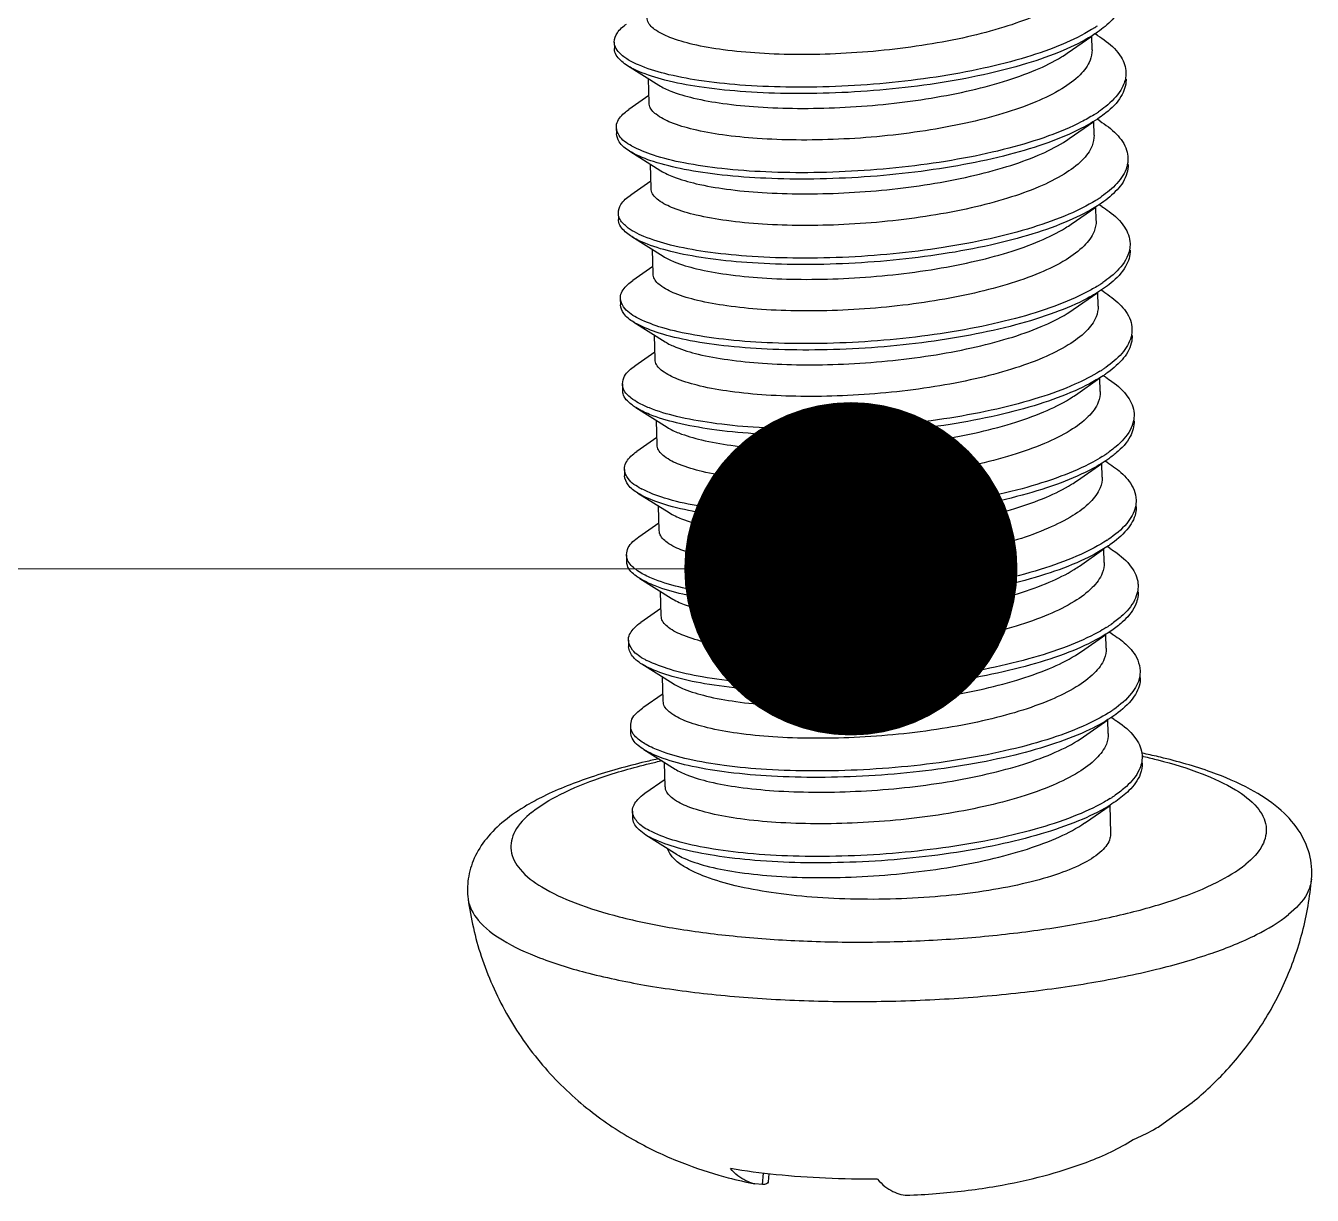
# Model space of a CAD drawing. Header units: millimetres. Extents: x 0 to 1787, y -410 to 0.
# Drawn here: x 1468.77 to 1474.57, y -375.59 to -370.33 of the extents above; entities that cross this region are included whole.
import ezdxf

# ---------------------------------------------------------------- set-up
doc = ezdxf.new("R2010")
doc.units = ezdxf.units.MM
doc.header["$MEASUREMENT"] = 0
doc.layers.get('0').update_dxf_attribs({"linetype": 'CONTINUOUS'})
doc.layers.add('3_ALL_AXES', color=7, linetype='CONTINUOUS')
doc.layers.add('from', color=7, linetype='CONTINUOUS', lineweight=13)
doc.styles.add('宋体', font='SimSun.ttf')
doc.dimstyles.new('YanXiu', dxfattribs={"dimscale": 1.5, "dimtxt": 2.5, "dimasz": 2.2, "dimexe": 0.65, "dimexo": 0.65, "dimgap": 0.5, "dimtad": 1, "dimzin": 0, "dimdsep": 46, "dimtxsty": '宋体', "dimcen": 0, "dimclrd": 3, "dimclre": 3, "dimclrt": 3, "dimadec": 0, "dimazin": 0, "dimtfac": 1, "dimtdec": 4, "dimtofl": 0, "dimtmove": 0, "dimatfit": 3, "dimfxl": 0, "dimtolj": 1, "dimtzin": 0, "dimlwd": 0, "dimlwe": 0, "dimarcsym": 0})

# ---------------------------------------------------------------- blocks, each defined once
blk = doc.blocks.new('*U24')
at = {"color": 7, "linetype": 'Continuous'}
for p, q in [((-119.9959, 30.9331), (-119.997, 30.9324)), ((-122.1463, 30.876), (-122.1456, 30.8471)), ((-120.1069, 30.8258), (-119.9963, 30.9026)), ((-119.9699, 30.9056), (-119.9815, 30.9129)), ((-122.0859, 30.7696), (-121.9449, 30.6813)), ((-121.9905, 30.6346), (-122.0812, 30.5717)), ((-119.9608, 30.521), (-119.9724, 30.5282)), ((-122.1372, 30.4913), (-122.1365, 30.4625)), ((-120.0978, 30.4412), (-119.9872, 30.5179)), ((-122.0768, 30.3849), (-121.9358, 30.2966)), ((-121.9814, 30.25), (-122.0721, 30.187)), ((-120.0887, 30.0565), (-119.9781, 30.1333)), ((-119.9517, 30.1363), (-119.9633, 30.1436)), ((-122.1281, 30.1067), (-122.1274, 30.0778)), ((-122.0677, 30.0003), (-121.9266, 29.912)), ((-121.9723, 29.8653), (-122.063, 29.8024)), ((-122.1189, 29.722), (-122.1183, 29.6932)), ((-120.0795, 29.6719), (-119.969, 29.7486)), ((-119.9426, 29.7517), (-119.9541, 29.7589)), ((-122.0586, 29.6156), (-121.9175, 29.5273)), ((-121.9632, 29.4807), (-122.0539, 29.4177)), ((-119.9335, 29.3671), (-119.945, 29.3743)), ((-122.1098, 29.3374), (-122.1091, 29.3086)), ((-120.0704, 29.2872), (-119.9599, 29.364)), ((-122.0495, 29.231), (-121.9084, 29.1427)), ((-121.9541, 29.096), (-122.0448, 29.0331)), ((-120.0613, 28.9026), (-119.9507, 28.9793)), ((-119.9244, 28.9824), (-119.9359, 28.9896)), ((-122.1007, 28.9528), (-122.1, 28.9239)), ((-122.0403, 28.8463), (-121.8993, 28.758)), ((-121.9449, 28.7114), (-122.0357, 28.6484)), ((-122.0916, 28.5681), (-122.0909, 28.5393)), ((-120.0522, 28.5179), (-119.9416, 28.5947)), ((-119.9152, 28.5978), (-119.9268, 28.605)), ((-122.0312, 28.4617), (-121.8902, 28.3734)), ((-121.9358, 28.3267), (-122.0265, 28.2638)), ((-120.0431, 28.1333), (-119.9325, 28.21)), ((-119.9061, 28.2131), (-119.9177, 28.2203)), ((-122.0825, 28.1835), (-122.0818, 28.1546)), ((-122.0221, 28.077), (-121.8811, 27.9887)), ((-121.9267, 27.9421), (-122.0174, 27.8791)), ((-120.034, 27.7486), (-119.9234, 27.8254)), ((-119.897, 27.8285), (-119.9086, 27.8357)), ((-122.0734, 27.7988), (-122.0727, 27.77)), ((-122.013, 27.6924), (-121.8719, 27.6041)), ((-121.9176, 27.5574), (-122.0083, 27.4945)), ((-122.0642, 27.4142), (-122.0636, 27.3853)), ((-120.0248, 27.364), (-119.9143, 27.4408)), ((-122.0039, 27.3077), (-121.8628, 27.2194)), ((-121.9763, 27.3209), (-121.9897, 27.3275)), ((-121.4786, 25.7343), (-121.4736, 25.7861)), ((-121.4499, 25.7829), (-121.4526, 25.7469)), ((-121.4786, 25.7343), (-121.5136, 25.7373)), ((-120.8169, 25.6864), (-120.8148, 25.6865))]:
    blk.add_line(p, q, dxfattribs=at)
for centre, radius, start, end in [((-120.3546, 31.5089), 0.6784, 301.9253, 302.95975), ((-120.3085, 31.438), 0.5939, 302.94972, 304.60968), ((-120.3249, 31.0892), 0.6378, 302.0691, 303.36706), ((-120.3058, 31.06), 0.6029, 303.37082, 304.33502), ((-121.8394, 30.8259), 0.4762, 241.1939, 241.42478), ((-120.2975, 30.6798), 0.607, 302.92086, 304.63617), ((-120.3503, 30.7612), 0.7041, 301.88231, 302.58591), ((-120.3368, 30.74), 0.6789, 302.58623, 302.94412), ((-120.3044, 30.3165), 0.6337, 302.05696, 303.33581), ((-120.2838, 30.2851), 0.5961, 303.33886, 304.39289), ((-120.323, 29.9769), 0.6866, 301.92395, 303.25209), ((-120.2834, 29.9168), 0.6145, 303.2384, 304.68608), ((-120.2622, 29.5108), 0.5901, 303.29735, 304.44373), ((-120.2846, 29.5451), 0.631, 302.03443, 303.29514), ((-121.7959, 29.3105), 0.5003, 242.70967, 243.01914), ((-120.2854, 29.1773), 0.6506, 303.39747, 303.94707), ((-120.2658, 28.7752), 0.6303, 302.00202, 303.24537), ((-120.2411, 28.7375), 0.5852, 303.24657, 304.48681), ((-121.7984, 28.5029), 0.4568, 242.75873, 243.85902), ((-120.2775, 28.4232), 0.6689, 301.99793, 303.40351), ((-120.2629, 28.401), 0.6423, 303.40946, 303.97955), ((-120.2545, 28.3885), 0.6273, 303.97919, 304.65769), ((-120.2483, 28.0075), 0.632, 301.96136, 303.18778), ((-120.2208, 27.9655), 0.5818, 303.18776, 304.52193), ((-120.4322, 26.9504), 1.1896, 290.56966, 301.56646)]:
    blk.add_arc(centre, radius, start, end, dxfattribs=at)
for points, start_tangent, end_tangent in [([(-120.058, 31.1132), (-120.1384, 31.0513), (-120.2516, 30.9937), (-120.3924, 30.9426), (-120.5563, 30.899), (-120.738, 30.8641), (-120.9318, 30.8387), (-121.1266, 30.8239), (-121.3144, 30.8196), (-121.4927, 30.8254), (-121.6553, 30.841), (-121.7919, 30.8654), (-121.8954, 30.8966), (-121.9644, 30.933), (-121.9969, 30.9739), (-121.9981, 30.9863)], (-0.704141, -0.71006), (0.022726, 0.999742)), ([(-119.8513, 31.094), (-119.8575, 31.0504), (-119.9047, 30.9759), (-119.9703, 30.9206)], (0.017534, -0.999846), (-0.8225, -0.568765)), ([(-122.1459, 30.876), (-122.1321, 30.9173), (-122.0906, 30.9567)], (0.021672, 0.999765), (0.836581, 0.547843)), ([(-119.997, 30.9324), (-120.1262, 30.8667), (-120.291, 30.8076), (-120.484, 30.7576), (-120.6973, 30.7184), (-120.9226, 30.6909), (-121.1509, 30.6758), (-121.3732, 30.6731), (-121.5807, 30.6825), (-121.7651, 30.7032), (-121.9191, 30.7338), (-122.0367, 30.7726), (-122.0736, 30.7903)], (-0.849597, -0.527432), (-0.875055, 0.484023)), ([(-122.1131, 30.8177), (-122.1453, 30.8668), (-122.1459, 30.876)], (-0.750149, 0.661269), (0.021672, 0.999765)), ([(-119.9703, 30.9206), (-119.9952, 30.9043), (-120.1255, 30.8378), (-120.2903, 30.7787), (-120.4833, 30.7288), (-120.6966, 30.6895), (-120.9219, 30.662), (-121.1502, 30.6469), (-121.3725, 30.6442), (-121.58, 30.6537), (-121.7644, 30.6743), (-121.9184, 30.7049), (-122.036, 30.7438), (-122.0861, 30.7693)], (-0.8225, -0.568765), (-0.844262, 0.535931)), ([(-119.97, 30.9056), (-119.9313, 30.8789), (-119.8645, 30.8083), (-119.8424, 30.7382)], (0.847102, -0.53143), (0.029068, -0.999577)), ([(-122.0861, 30.7693), (-122.1124, 30.7889), (-122.1446, 30.8379), (-122.1452, 30.8471)], (-0.844262, 0.535931), (0.021672, 0.999765)), ([(-122.0736, 30.7903), (-122.1131, 30.8177)], (-0.875055, 0.484023), (-0.750149, 0.661269)), ([(-121.9449, 30.6812), (-121.8919, 30.6552), (-121.7898, 30.624), (-121.6574, 30.5997), (-121.4987, 30.5838), (-121.3211, 30.5774), (-121.131, 30.5811), (-120.9349, 30.5955), (-120.7428, 30.62), (-120.5601, 30.6545), (-120.3931, 30.6983), (-120.2479, 30.7505), (-120.133, 30.8087), (-120.1069, 30.8258)], (0.843006, -0.537905), (0.822044, 0.569423)), ([(-119.9951, 30.8413), (-120.0038, 30.7936), (-120.0489, 30.7286)], (0.012045, -0.999927), (-0.704141, -0.71006)), ([(-120.0489, 30.7286), (-120.1308, 30.6657), (-120.2487, 30.6064), (-120.3962, 30.554), (-120.5638, 30.5106), (-120.7456, 30.4768), (-120.9397, 30.4523), (-121.1371, 30.4384), (-121.3266, 30.4351), (-121.5022, 30.4419), (-121.6583, 30.458), (-121.7902, 30.4825), (-121.8912, 30.5139), (-121.9581, 30.5506), (-121.9882, 30.5909), (-121.9892, 30.6017)], (-0.704141, -0.71006), (0.022929, 0.999737)), ([(-119.8449, 30.7107), (-119.8657, 30.6593), (-119.9336, 30.5859), (-119.9657, 30.5622)], (-0.201752, -0.979437), (-0.825718, -0.564083)), ([(-119.8417, 30.7093), (-119.8417, 30.7054), (-119.865, 30.6305), (-119.9329, 30.5571), (-119.9612, 30.536)], (0.029068, -0.999577), (-0.821196, -0.570647)), ([(-119.8424, 30.7382), (-119.8424, 30.7343), (-119.8449, 30.7107)], (0.029068, -0.999577), (-0.201752, -0.979437)), ([(-122.1364, 30.4914), (-122.1356, 30.5058), (-122.1011, 30.5563), (-122.0813, 30.5718)], (-0.067958, 0.997688), (0.817329, 0.576171)), ([(-119.9612, 30.536), (-120.0427, 30.4876), (-120.19, 30.4243), (-120.3689, 30.3693), (-120.5725, 30.3243), (-120.7925, 30.2904), (-121.0204, 30.2687), (-121.247, 30.2595), (-121.4634, 30.2626), (-121.661, 30.2774), (-121.8319, 30.3029), (-121.9695, 30.3377), (-122.0682, 30.3797), (-122.0769, 30.3847)], (-0.821196, -0.570647), (-0.862666, 0.505774)), ([(-119.9863, 30.5488), (-120.0434, 30.5164), (-120.1907, 30.4532), (-120.3696, 30.3982), (-120.5732, 30.3531), (-120.7932, 30.3193), (-121.0211, 30.2976), (-121.2477, 30.2883), (-121.4641, 30.2914), (-121.6616, 30.3063), (-121.8326, 30.3318), (-121.9701, 30.3665), (-122.0672, 30.4076)], (-0.84734, -0.531051), (-0.878189, 0.478313)), ([(-122.1247, 30.4558), (-122.1364, 30.4914)], (-0.516676, 0.856181), (-0.067958, 0.997688)), ([(-119.9608, 30.521), (-119.8854, 30.4616), (-119.8393, 30.3891), (-119.8337, 30.3535)], (0.849055, -0.528305), (0.021966, -0.999759)), ([(-122.0769, 30.3847), (-122.1241, 30.4269), (-122.1357, 30.4625)], (-0.862666, 0.505774), (-0.067958, 0.997688)), ([(-122.0688, 30.4086), (-122.1247, 30.4558)], (-0.876255, 0.481848), (-0.516676, 0.856181)), ([(-121.9358, 30.2966), (-121.8798, 30.2693), (-121.7771, 30.2385), (-121.6415, 30.2142), (-121.4797, 30.1985), (-121.3014, 30.1927), (-121.1132, 30.1969), (-120.9188, 30.2115), (-120.7251, 30.2368), (-120.543, 30.2717), (-120.3786, 30.3153), (-120.2373, 30.3665), (-120.1238, 30.4242), (-120.0978, 30.4411)], (0.843848, -0.536582), (0.822044, 0.569423)), ([(-119.986, 30.4567), (-119.9949, 30.4086), (-120.0398, 30.3439)], (0.013084, -0.999914), (-0.704141, -0.71006)), ([(-119.8337, 30.3535), (-119.8386, 30.3143)], (0.021966, -0.999759), (-0.266462, -0.963845)), ([(-120.0398, 30.3439), (-120.1204, 30.2818), (-120.2344, 30.224), (-120.3753, 30.1729), (-120.5389, 30.1295), (-120.721, 30.0946), (-120.916, 30.0691), (-121.1126, 30.0544), (-121.3007, 30.0503), (-121.4787, 30.0563), (-121.6408, 30.0722), (-121.7768, 30.0969), (-121.8795, 30.1282), (-121.9471, 30.1645), (-121.9787, 30.205), (-121.9799, 30.217)], (-0.704141, -0.71006), (0.022515, 0.999747)), ([(-119.8386, 30.3143), (-119.8831, 30.2398), (-119.9525, 30.1803)], (-0.266462, -0.963845), (-0.822533, -0.568717)), ([(-119.8331, 30.3247), (-119.8379, 30.2855), (-119.8824, 30.211), (-119.952, 30.1513)], (0.021966, -0.999759), (-0.822869, -0.568231)), ([(-122.1274, 30.1067), (-122.1159, 30.145), (-122.0723, 30.1873)], (0.023352, 0.999727), (0.837816, 0.545953)), ([(-119.952, 30.1513), (-119.9704, 30.1391), (-120.0985, 30.0723), (-120.2615, 30.0127), (-120.453, 29.9622), (-120.6653, 29.9223), (-120.8902, 29.894), (-121.1186, 29.8782), (-121.3415, 29.8748), (-121.55, 29.8835), (-121.736, 29.9035), (-121.892, 29.9336), (-122.0119, 29.972), (-122.0678, 30.0001)], (-0.822869, -0.568231), (-0.843525, 0.53709)), ([(-119.9784, 30.1633), (-120.0992, 30.1011), (-120.2622, 30.0415), (-120.4537, 29.991), (-120.666, 29.9511), (-120.8909, 29.9229), (-121.1193, 29.907), (-121.3422, 29.9036), (-121.5507, 29.9123), (-121.7367, 29.9324), (-121.8927, 29.9624), (-122.0126, 30.0009), (-122.0557, 30.0213)], (-0.84912, -0.528201), (-0.872241, 0.489077)), ([(-119.9517, 30.1363), (-119.9184, 30.1136), (-119.849, 30.0433), (-119.8241, 29.9689)], (0.84719, -0.531291), (0.022854, -0.999739)), ([(-122.1224, 30.0823), (-122.1264, 30.0945), (-122.1274, 30.1067)], (-0.416365, 0.909197), (0.023352, 0.999727)), ([(-122.0678, 30.0001), (-122.0908, 30.0168), (-122.1257, 30.0656), (-122.1268, 30.0778)], (-0.843525, 0.53709), (0.023352, 0.999727)), ([(-122.0557, 30.0213), (-122.0915, 30.0456), (-122.1224, 30.0823)], (-0.872241, 0.489077), (-0.416365, 0.909197)), ([(-119.9768, 30.072), (-119.986, 30.0234), (-120.0307, 29.9593)], (0.01219, -0.999926), (-0.704141, -0.71006)), ([(-121.9267, 29.9119), (-121.8766, 29.887), (-121.7755, 29.8556), (-121.6411, 29.8307), (-121.4807, 29.8145), (-121.3041, 29.8081), (-121.1146, 29.8117), (-120.916, 29.8262), (-120.7198, 29.8515), (-120.5372, 29.8863), (-120.3737, 29.9293), (-120.2303, 29.981), (-120.1149, 30.0394), (-120.0886, 30.0565)], (0.843285, -0.537467), (0.822045, 0.569423)), ([(-120.0307, 29.9593), (-120.1124, 29.8965), (-120.23, 29.8373), (-120.3774, 29.7849), (-120.545, 29.7415), (-120.7269, 29.7076), (-120.9204, 29.6831), (-121.1176, 29.6691), (-121.3071, 29.6658), (-121.4831, 29.6726), (-121.6395, 29.6886), (-121.7713, 29.7131), (-121.8725, 29.7444), (-121.9396, 29.7811), (-121.97, 29.8215), (-121.9709, 29.8324)], (-0.704141, -0.71006), (0.023103, 0.999733)), ([(-119.8241, 29.9689), (-119.8268, 29.9413)], (0.022854, -0.999739), (-0.203112, -0.979155)), ([(-119.8268, 29.9413), (-119.8448, 29.8945), (-119.9101, 29.8209), (-119.9471, 29.7932)], (-0.203112, -0.979155), (-0.825139, -0.56493)), ([(-119.8235, 29.94), (-119.8441, 29.8656), (-119.9095, 29.792), (-119.943, 29.7667)], (0.022854, -0.999739), (-0.821035, -0.570878)), ([(-122.1184, 29.7221), (-122.118, 29.7336), (-122.0862, 29.784), (-122.0632, 29.8026)], (-0.070869, 0.997486), (0.817218, 0.576328)), ([(-119.9681, 29.7794), (-120.0175, 29.7511), (-120.1628, 29.6874), (-120.34, 29.6319), (-120.5423, 29.5862), (-120.7617, 29.5517), (-120.9893, 29.5292), (-121.2162, 29.5192), (-121.4335, 29.5216), (-121.6324, 29.5358), (-121.8051, 29.5607), (-121.9448, 29.5949), (-122.0459, 29.6366)], (-0.84745, -0.530875), (-0.884102, 0.467294)), ([(-122.1044, 29.6836), (-122.1184, 29.7221)], (-0.552622, 0.833432), (-0.070869, 0.997486)), ([(-119.943, 29.7667), (-120.0169, 29.7222), (-120.1621, 29.6586), (-120.3394, 29.603), (-120.5417, 29.5573), (-120.761, 29.5228), (-120.9886, 29.5004), (-121.2155, 29.4904), (-121.4328, 29.4928), (-121.6317, 29.5069), (-121.8044, 29.5319), (-121.9441, 29.5661), (-122.0452, 29.6078), (-122.0588, 29.6153)], (-0.821035, -0.570878), (-0.862579, 0.505923)), ([(-119.9426, 29.7517), (-119.8712, 29.6965), (-119.8226, 29.6242), (-119.8155, 29.5842)], (0.848787, -0.528736), (0.02658, -0.999647)), ([(-122.0588, 29.6153), (-122.1038, 29.6548), (-122.1177, 29.6932)], (-0.862579, 0.505923), (-0.070869, 0.997486)), ([(-122.0459, 29.6366), (-122.1044, 29.6836)], (-0.884102, 0.467294), (-0.552622, 0.833432)), ([(-121.9176, 29.5272), (-121.8685, 29.5028), (-121.7679, 29.4713), (-121.6353, 29.4465), (-121.4785, 29.4303), (-121.304, 29.4235), (-121.1147, 29.4267), (-120.9164, 29.4406), (-120.7205, 29.4653), (-120.5381, 29.4994), (-120.371, 29.5427), (-120.224, 29.5951), (-120.1066, 29.6542), (-120.0795, 29.6718)], (0.84308, -0.537789), (0.822046, 0.569421)), ([(-119.9677, 29.6874), (-119.9767, 29.6392), (-120.0215, 29.5746)], (0.013075, -0.999915), (-0.704141, -0.71006)), ([(-120.0215, 29.5746), (-120.1022, 29.5125), (-120.2164, 29.4546), (-120.3576, 29.4035), (-120.5211, 29.3601), (-120.7033, 29.3252), (-120.8986, 29.2998), (-121.0958, 29.2851), (-121.2841, 29.2811), (-121.462, 29.2871), (-121.6239, 29.3031), (-121.7596, 29.3278), (-121.862, 29.3592), (-121.9292, 29.3954), (-121.9605, 29.4358), (-121.9617, 29.4477)], (-0.704141, -0.71006), (0.02243, 0.999748)), ([(-119.8148, 29.5554), (-119.8184, 29.5206), (-119.8603, 29.446), (-119.9338, 29.382)], (0.02658, -0.999647), (-0.823119, -0.567869)), ([(-119.8191, 29.5495), (-119.861, 29.4749), (-119.9336, 29.4115)], (-0.234901, -0.972019), (-0.822087, -0.569362)), ([(-119.8155, 29.5842), (-119.8191, 29.5495)], (0.02658, -0.999647), (-0.234901, -0.972019)), ([(-122.109, 29.3374), (-122.0996, 29.3727), (-122.054, 29.4179)], (0.018998, 0.99982), (0.837495, 0.546444)), ([(-119.9338, 29.382), (-119.9458, 29.3739), (-120.0717, 29.3068), (-120.2328, 29.2467), (-120.4228, 29.1956), (-120.6341, 29.155), (-120.8585, 29.1261), (-121.0869, 29.1095), (-121.3104, 29.1053), (-121.52, 29.1134), (-121.7075, 29.1328), (-121.8655, 29.1623), (-121.9877, 29.2002), (-122.0495, 29.2309)], (-0.823119, -0.567869), (-0.84391, 0.536485)), ([(-119.9599, 29.3942), (-120.0723, 29.3356), (-120.2334, 29.2755), (-120.4234, 29.2244), (-120.6348, 29.1839), (-120.8591, 29.1549), (-121.0876, 29.1383), (-121.311, 29.1342), (-121.5207, 29.1422), (-121.7082, 29.1616), (-121.8662, 29.1911), (-121.9883, 29.2291), (-122.0379, 29.2523)], (-0.848696, -0.528881), (-0.870232, 0.492642)), ([(-119.9335, 29.367), (-119.9056, 29.3484), (-119.8337, 29.2783), (-119.8061, 29.2046), (-119.8059, 29.1996)], (0.847359, -0.531021), (0.016982, -0.999856)), ([(-122.1043, 29.3132), (-122.1074, 29.3222), (-122.109, 29.3374)], (-0.399032, 0.916937), (0.018998, 0.99982)), ([(-122.0495, 29.2309), (-122.0691, 29.2447), (-122.1067, 29.2934), (-122.1083, 29.3085)], (-0.84391, 0.536485), (0.018998, 0.99982)), ([(-122.0379, 29.2523), (-122.0698, 29.2735), (-122.1043, 29.3132)], (-0.870232, 0.492642), (-0.399032, 0.916937)), ([(-121.9085, 29.1426), (-121.8558, 29.1167), (-121.7537, 29.0855), (-121.6214, 29.0612), (-121.4629, 29.0452), (-121.2855, 29.0388), (-121.0953, 29.0425), (-120.8991, 29.0568), (-120.7069, 29.0814), (-120.5243, 29.1158), (-120.3571, 29.1595), (-120.2117, 29.2118), (-120.0965, 29.2702), (-120.0704, 29.2872)], (0.842972, -0.537957), (0.822044, 0.569423)), ([(-119.9587, 29.3027), (-119.9672, 29.2555), (-120.0124, 29.19)], (0.01227, -0.999925), (-0.704141, -0.71006)), ([(-119.8059, 29.1996), (-119.8087, 29.1718)], (0.016982, -0.999856), (-0.202844, -0.979211)), ([(-120.0124, 29.19), (-120.0933, 29.1277), (-120.2096, 29.069), (-120.3558, 29.0166), (-120.5231, 28.973), (-120.7053, 28.9388), (-120.8974, 28.9143), (-121.0938, 28.9001), (-121.2836, 28.8965), (-121.4606, 28.903), (-121.6186, 28.919), (-121.7505, 28.9432), (-121.8524, 28.9744), (-121.9205, 29.0111), (-121.9516, 29.0518), (-121.9527, 29.0631)], (-0.704141, -0.71006), (0.023593, 0.999722)), ([(-119.8087, 29.1718), (-119.8241, 29.1296), (-119.8868, 29.0558), (-119.9284, 29.0242)], (-0.202844, -0.979211), (-0.824626, -0.565678)), ([(-119.8053, 29.1707), (-119.8234, 29.1007), (-119.8861, 29.027), (-119.9247, 28.9974)], (0.016982, -0.999856), (-0.820965, -0.570979)), ([(-122.1004, 28.9528), (-122.1003, 28.9613), (-122.0711, 29.0118), (-122.045, 29.0334)], (-0.067552, 0.997716), (0.81831, 0.574778)), ([(-119.9247, 28.9974), (-119.9912, 28.9569), (-120.1343, 28.8928), (-120.3099, 28.8368), (-120.5109, 28.7905), (-120.7294, 28.7552), (-120.9568, 28.7321), (-121.1841, 28.7213), (-121.4021, 28.723), (-121.6023, 28.7365), (-121.7768, 28.7608), (-121.9187, 28.7945), (-122.0222, 28.8358), (-122.0406, 28.8459)], (-0.820965, -0.570979), (-0.861111, 0.508417)), ([(-119.9499, 29.0101), (-119.9919, 28.9858), (-120.135, 28.9217), (-120.3105, 28.8656), (-120.5116, 28.8193), (-120.7301, 28.7841), (-120.9575, 28.7609), (-121.1847, 28.7502), (-121.4028, 28.7518), (-121.603, 28.7653), (-121.7775, 28.7897), (-121.9193, 28.8234), (-122.0229, 28.8647)], (-0.847656, -0.530546), (-0.891129, 0.453749)), ([(-119.9243, 28.9824), (-119.8573, 28.9314), (-119.806, 28.8593), (-119.7972, 28.8149)], (0.848427, -0.529312), (0.030888, -0.999523)), ([(-122.084, 28.9114), (-122.1004, 28.9528)], (-0.586869, 0.809682), (-0.067552, 0.997716)), ([(-122.0406, 28.8459), (-122.0833, 28.8826), (-122.0997, 28.9239)], (-0.861111, 0.508417), (-0.067552, 0.997716)), ([(-122.0253, 28.8659), (-122.084, 28.9114)], (-0.888665, 0.458556), (-0.586869, 0.809682)), ([(-119.9495, 28.9181), (-119.9585, 28.8699), (-120.0033, 28.8053)], (0.012855, -0.999917), (-0.704141, -0.71006)), ([(-121.8993, 28.758), (-121.8431, 28.7306), (-121.7405, 28.6998), (-121.6051, 28.6756), (-121.4434, 28.6599), (-121.2651, 28.6541), (-121.0767, 28.6583), (-120.8825, 28.6729), (-120.6889, 28.6981), (-120.5068, 28.733), (-120.3422, 28.7767), (-120.2008, 28.8279), (-120.0873, 28.8856), (-120.0613, 28.9025)], (0.843884, -0.536526), (0.822044, 0.569423)), ([(-120.0033, 28.8053), (-120.0819, 28.7445), (-120.1931, 28.6875), (-120.3309, 28.6368), (-120.4889, 28.594), (-120.6656, 28.5591), (-120.8564, 28.533), (-121.0511, 28.5171), (-121.2386, 28.5117)], (-0.704141, -0.71006), (-0.999997, -0.002323)), ([(-119.7972, 28.8149), (-119.7998, 28.7846)], (0.030888, -0.999523), (-0.20284, -0.979212)), ([(-119.7998, 28.7846), (-119.839, 28.7099), (-119.9221, 28.6376)], (-0.20284, -0.979212), (-0.829545, -0.55844)), ([(-119.7966, 28.7861), (-119.7991, 28.7558), (-119.8383, 28.6811), (-119.9156, 28.6127)], (0.030888, -0.999523), (-0.823159, -0.567811)), ([(-121.2386, 28.5117), (-121.4214, 28.5165), (-121.5889, 28.5316), (-121.7304, 28.556), (-121.8377, 28.5875), (-121.9083, 28.6241), (-121.9418, 28.665), (-121.9433, 28.6784)], (-0.999997, -0.002323), (0.02049, 0.99979)), ([(-122.0906, 28.5681), (-122.083, 28.6005), (-122.0357, 28.6485)], (0.009686, 0.999953), (0.835434, 0.549591)), ([(-119.9273, 28.6342), (-120.0456, 28.5701), (-120.2048, 28.5096), (-120.3933, 28.4579), (-120.6036, 28.4166), (-120.8274, 28.387), (-121.0559, 28.3696), (-121.2799, 28.3648)], (-0.834863, -0.550458), (-0.999982, 0.00604)), ([(-122.0861, 28.5441), (-122.0882, 28.55), (-122.0906, 28.5681)], (-0.382648, 0.923894), (0.009686, 0.999953)), ([(-119.9156, 28.6127), (-119.9214, 28.6088), (-120.0449, 28.5413), (-120.2041, 28.4807), (-120.3926, 28.429), (-120.6029, 28.3878), (-120.8267, 28.3582), (-121.0552, 28.3408), (-121.2792, 28.3359)], (-0.823159, -0.567811), (-0.999982, 0.00604)), ([(-119.9153, 28.5977), (-119.893, 28.583), (-119.8185, 28.5133), (-119.7883, 28.4397), (-119.7878, 28.4303)], (0.847596, -0.530642), (0.012765, -0.999919)), ([(-122.0312, 28.4617), (-122.0468, 28.4722), (-122.0873, 28.5206), (-122.0899, 28.5393)], (-0.845668, 0.533709), (0.007484, 0.999972)), ([(-122.0199, 28.4834), (-122.048, 28.5015), (-122.0861, 28.5441)], (-0.869171, 0.494511), (-0.382648, 0.923894)), ([(-121.2328, 28.2694), (-121.0456, 28.2748), (-120.8511, 28.2906), (-120.6605, 28.3166), (-120.484, 28.3515), (-120.326, 28.3942), (-120.1876, 28.445), (-120.0761, 28.5022), (-120.0522, 28.5179)], (0.999997, 0.002323), (0.822035, 0.569437)), ([(-119.9404, 28.5334), (-119.949, 28.4862), (-119.9942, 28.4207)], (0.012264, -0.999925), (-0.704141, -0.71006)), ([(-121.2792, 28.3359), (-121.4896, 28.3432), (-121.6784, 28.3619), (-121.8382, 28.3908), (-121.9626, 28.4282), (-122.0312, 28.4617)], (-0.999982, 0.00604), (-0.845668, 0.533709)), ([(-121.2799, 28.3648), (-121.4906, 28.3721), (-121.6797, 28.3909), (-121.8396, 28.4198), (-121.964, 28.4574), (-122.0199, 28.4834)], (-0.999982, 0.00604), (-0.869171, 0.494511)), ([(-119.9942, 28.4207), (-120.075, 28.3585), (-120.1908, 28.2999), (-120.3367, 28.2476), (-120.5038, 28.2039), (-120.6861, 28.1696), (-120.878, 28.1452), (-121.0741, 28.1309), (-121.2639, 28.1272), (-121.4411, 28.1336), (-121.5996, 28.1496), (-121.7316, 28.1737), (-121.8336, 28.2049), (-121.902, 28.2416), (-121.9333, 28.2823), (-121.9344, 28.2938)], (-0.704141, -0.71006), (0.023648, 0.99972)), ([(-119.7905, 28.4024), (-119.8035, 28.3647), (-119.8637, 28.2908), (-119.9098, 28.2552)], (-0.201174, -0.979556), (-0.824186, -0.566319)), ([(-119.7871, 28.4014), (-119.8015, 28.3387), (-119.8598, 28.2648), (-119.9065, 28.2281)], (0.01116, -0.999938), (-0.821084, -0.570807)), ([(-119.7878, 28.4303), (-119.7905, 28.4024)], (0.012765, -0.999919), (-0.201174, -0.979556)), ([(-121.8902, 28.3734), (-121.8314, 28.345), (-121.7241, 28.3135), (-121.5827, 28.2892), (-121.4153, 28.2741), (-121.2328, 28.2694)], (0.844676, -0.535278), (0.999997, 0.002323)), ([(-122.0823, 28.1835), (-122.0823, 28.189), (-122.0558, 28.2395), (-122.0268, 28.2642)], (-0.057576, 0.998341), (0.820514, 0.571626)), ([(-119.9065, 28.2281), (-119.9606, 28.1944), (-120.0999, 28.1297), (-120.2721, 28.0729), (-120.4706, 28.0255), (-120.6873, 27.9892), (-120.9138, 27.9647), (-121.1411, 27.9526), (-121.3602, 27.9529), (-121.5626, 27.9651), (-121.7401, 27.9882), (-121.8857, 28.0209), (-121.9938, 28.0613), (-122.0225, 28.0765)], (-0.821084, -0.570807), (-0.855235, 0.518241)), ([(-119.9318, 28.2407), (-119.9663, 28.2205), (-120.1073, 28.156), (-120.2811, 28.0994), (-120.4809, 28.0525), (-120.6986, 28.0166), (-120.9257, 27.9926), (-121.1532, 27.9812), (-121.3721, 27.9821), (-121.5736, 27.9949), (-121.7498, 28.0187), (-121.8937, 28.0519), (-121.9996, 28.0928)], (-0.847953, -0.530072), (-0.897443, 0.441131)), ([(-119.9061, 28.2131), (-119.8435, 28.1662), (-119.7895, 28.0943), (-119.779, 28.0456)], (0.848044, -0.529925), (0.034414, -0.999408)), ([(-122.0634, 28.1392), (-122.0823, 28.1835)], (-0.619273, 0.785176), (-0.057576, 0.998341)), ([(-122.0225, 28.0765), (-122.0601, 28.1075), (-122.0818, 28.1546)], (-0.855235, 0.518241), (-0.040231, 0.99919)), ([(-122.0075, 28.0967), (-122.0634, 28.1392)], (-0.888805, 0.458285), (-0.619273, 0.785176)), ([(-121.8811, 27.9886), (-121.8321, 27.9643), (-121.7316, 27.9328), (-121.599, 27.908), (-121.4419, 27.8917), (-121.2676, 27.8849), (-121.0784, 27.8881), (-120.88, 27.9021), (-120.6839, 27.9268), (-120.5012, 27.9609), (-120.3342, 28.0042), (-120.1874, 28.0566), (-120.0701, 28.1157), (-120.043, 28.1332)], (0.843101, -0.537756), (0.822046, 0.569421)), ([(-119.9312, 28.1488), (-119.9402, 28.1006), (-119.9851, 28.036)], (0.012746, -0.999919), (-0.704141, -0.71006)), ([(-119.9851, 28.036), (-120.066, 27.9738), (-120.1812, 27.9155), (-120.3242, 27.8639), (-120.4877, 27.8208), (-120.6705, 27.786), (-120.867, 27.7607), (-121.0658, 27.7462), (-121.2555, 27.7425), (-121.4321, 27.749), (-121.5926, 27.7652), (-121.727, 27.7902), (-121.8281, 27.8217), (-121.8941, 27.8579), (-121.9242, 27.8978), (-121.9253, 27.9091)], (-0.704141, -0.71006), (0.021949, 0.999759)), ([(-119.779, 28.0456), (-119.7807, 28.0198), (-119.7809, 28.0184)], (0.034414, -0.999408), (-0.182199, -0.983262)), ([(-119.7809, 28.0184), (-119.8172, 27.945), (-119.8978, 27.8725)], (-0.182199, -0.983262), (-0.82255, -0.568693)), ([(-119.7781, 28.0168), (-119.7789, 27.9976), (-119.8114, 27.9229), (-119.8879, 27.8502), (-119.8974, 27.8435)], (0.037247, -0.999306), (-0.822222, -0.569167)), ([(-122.0722, 27.7988), (-122.0664, 27.8282), (-122.0187, 27.8782), (-122.0174, 27.8791)], (-0.003231, 0.999995), (0.831658, 0.555288)), ([(-119.8974, 27.8435), (-120.0054, 27.7819), (-120.1592, 27.7202), (-120.3433, 27.6671), (-120.5504, 27.6243), (-120.7723, 27.5928), (-121.0002, 27.5735), (-121.2252, 27.5666), (-121.4383, 27.572), (-121.6312, 27.5889), (-121.7962, 27.6162), (-121.9267, 27.6523), (-122.0129, 27.6925)], (-0.822222, -0.569167), (-0.853949, 0.520357)), ([(-119.923, 27.8559), (-120.019, 27.8046), (-120.1763, 27.7436), (-120.3632, 27.6914), (-120.5725, 27.6495), (-120.7957, 27.6191), (-121.0241, 27.601), (-121.2487, 27.5954), (-121.4604, 27.6021), (-121.651, 27.6202), (-121.8128, 27.6486), (-121.9395, 27.6856), (-122.002, 27.7144)], (-0.848002, -0.529993), (-0.869076, 0.494679)), ([(-119.897, 27.8284), (-119.8805, 27.8177), (-119.8034, 27.7482), (-119.7706, 27.6748), (-119.7696, 27.661)], (0.84789, -0.530173), (0.010411, -0.999946)), ([(-122.0678, 27.7749), (-122.0688, 27.7777), (-122.0722, 27.7988)], (-0.369643, 0.929174), (-0.003231, 0.999995)), ([(-122.0129, 27.6925), (-122.0177, 27.6954), (-122.0655, 27.7433), (-122.0715, 27.77)], (-0.853949, 0.520357), (-0.032716, 0.999465)), ([(-122.002, 27.7144), (-122.026, 27.7294), (-122.0678, 27.7749)], (-0.869076, 0.494679), (-0.369643, 0.929174)), ([(-121.872, 27.604), (-121.8196, 27.5782), (-121.7176, 27.547), (-121.5853, 27.5227), (-121.4271, 27.5067), (-121.2498, 27.5002), (-121.0597, 27.5039), (-120.8632, 27.5182), (-120.671, 27.5427), (-120.4884, 27.5771), (-120.3212, 27.6208), (-120.1755, 27.6731), (-120.0601, 27.7316), (-120.0339, 27.7486)], (0.842946, -0.537999), (0.822044, 0.569423)), ([(-119.9222, 27.7641), (-119.9308, 27.7167), (-119.976, 27.6514)], (0.012242, -0.999925), (-0.704141, -0.71006)), ([(-119.976, 27.6514), (-120.0565, 27.5894), (-120.1708, 27.5314), (-120.3153, 27.4792), (-120.4818, 27.4355), (-120.664, 27.4009), (-120.8559, 27.3762), (-121.0507, 27.3618), (-121.2403, 27.3578), (-121.4182, 27.364), (-121.5781, 27.3798), (-121.7111, 27.4039), (-121.8135, 27.4348), (-121.8827, 27.4715), (-121.9149, 27.5124), (-121.9161, 27.5245)], (-0.704141, -0.71006), (0.023353, 0.999727)), ([(-119.7691, 27.6321), (-119.7779, 27.5816), (-119.8291, 27.5074), (-119.8882, 27.4588)], (0.012125, -0.999926), (-0.821876, -0.569667)), ([(-119.7696, 27.661), (-119.7831, 27.5999)], (0.010411, -0.999946), (-0.41292, -0.910767)), ([(-119.7831, 27.5999), (-119.8407, 27.5258), (-119.8911, 27.4862)], (-0.41292, -0.910767), (-0.823822, -0.566849)), ([(-122.0642, 27.4142), (-122.0642, 27.4167), (-122.0404, 27.4673), (-122.0087, 27.495)], (-0.041333, 0.999145), (0.823606, 0.567162)), ([(-119.8882, 27.4588), (-119.9232, 27.4363), (-120.0565, 27.3705), (-120.2239, 27.3122), (-120.4185, 27.2632), (-120.6328, 27.225), (-120.8583, 27.1985), (-121.0861, 27.1844), (-121.3072, 27.1827), (-121.5129, 27.193), (-121.6949, 27.2145), (-121.8462, 27.2457), (-121.9608, 27.285), (-122.0041, 27.3073)], (-0.821876, -0.569667), (-0.846507, 0.532377)), ([(-119.9137, 27.4713), (-119.9409, 27.4552), (-120.0798, 27.3903), (-120.2518, 27.3332), (-120.4502, 27.2856), (-120.6672, 27.2491), (-120.894, 27.2244), (-121.1217, 27.2122), (-121.3413, 27.2124), (-121.5441, 27.2246), (-121.722, 27.2477), (-121.868, 27.2804), (-121.9763, 27.3209)], (-0.848324, -0.529478), (-0.90314, 0.429347)), ([(-122.0426, 27.3671), (-122.0642, 27.4142)], (-0.649726, 0.760169), (-0.041333, 0.999145)), ([(-122.0041, 27.3073), (-122.034, 27.3304), (-122.0631, 27.3795), (-122.0634, 27.3853)], (-0.846507, 0.532377), (0.011483, 0.999934)), ([(-121.9897, 27.3275), (-122.0426, 27.3671)], (-0.887453, 0.460899), (-0.649726, 0.760169)), ([(-121.8632, 27.2188), (-121.8326, 27.2031), (-121.734, 27.1687), (-121.6007, 27.1416), (-121.4385, 27.1235), (-121.2541, 27.1157), (-121.0554, 27.119), (-120.8507, 27.1339), (-120.6486, 27.1602), (-120.4578, 27.1973), (-120.2862, 27.2443), (-120.141, 27.2996), (-120.0284, 27.3615), (-120.0248, 27.364)], (0.852582, -0.522593), (0.822944, 0.568122)), ([(-119.912, 27.3158), (-119.9144, 27.2926), (-119.9512, 27.2367), (-120.0282, 27.1832), (-120.1422, 27.1342), (-120.2883, 27.0919), (-120.4605, 27.0579), (-120.6516, 27.0337), (-120.8536, 27.0204), (-121.0579, 27.0184), (-121.2561, 27.0279), (-121.4399, 27.0485), (-121.6015, 27.0792), (-121.7342, 27.1189), (-121.8324, 27.1658), (-121.8787, 27.2017)], (0.036074, -0.999349), (-0.68914, 0.724628)), ([(-121.8921, 27.2181), (-121.9051, 27.2424)], (-0.570077, 0.821591), (-0.356563, 0.934271)), ([(-121.8787, 27.2017), (-121.8921, 27.2181)], (-0.68914, 0.724628), (-0.570077, 0.821591)), ([(-119.8095, 25.9369), (-119.7192, 25.9805), (-119.691, 25.9974)], (0.922361, 0.38633), (0.842736, 0.538327)), ([(-120.9615, 25.758), (-121.1947, 25.7625), (-121.4177, 25.7787), (-121.6232, 25.8058)], (-0.999985, -0.005451), (-0.986396, 0.164385)), ([(-121.5136, 25.7373), (-121.5171, 25.7381), (-121.554, 25.7514), (-121.5893, 25.774), (-121.6232, 25.8058)], (-0.979945, 0.199266), (-0.672756, 0.739864)), ([(-121.4526, 25.747), (-121.453, 25.7449), (-121.4609, 25.7374), (-121.4786, 25.7343)], (-0.059947, -0.998202), (-0.999583, -0.028866)), ([(-120.9615, 25.758), (-120.9276, 25.7261), (-120.8922, 25.7035), (-120.8554, 25.6902), (-120.8169, 25.6864)], (0.672756, -0.739864), (0.999583, 0.028866))]:
    blk.add_spline(points, degree=3, dxfattribs=dict(at, start_tangent=start_tangent, end_tangent=end_tangent))
at = {"layer": '3_ALL_AXES', "color": 7, "linetype": 'Continuous'}
for p, q in [((-119.9949, 30.8413), (-119.9963, 30.9026)), ((-121.9898, 30.6016), (-121.9923, 30.711)), ((-119.9858, 30.4567), (-119.9872, 30.5179)), ((-121.9806, 30.217), (-121.9832, 30.3263)), ((-119.9766, 30.0721), (-119.9781, 30.1333)), ((-121.9715, 29.8323), (-121.9741, 29.9417)), ((-119.9675, 29.6874), (-119.969, 29.7486)), ((-121.9624, 29.4477), (-121.965, 29.557)), ((-119.9584, 29.3028), (-119.9599, 29.364)), ((-121.9533, 29.063), (-121.9559, 29.1724)), ((-119.9493, 28.9181), (-119.9507, 28.9793)), ((-121.9442, 28.6784), (-121.9468, 28.7877)), ((-119.9402, 28.5335), (-119.9416, 28.5947)), ((-121.9351, 28.2938), (-121.9376, 28.4031)), ((-119.9311, 28.1488), (-119.9325, 28.21)), ((-121.9259, 27.9091), (-121.9285, 28.0185)), ((-119.9219, 27.7642), (-119.9234, 27.8254)), ((-121.9168, 27.5245), (-121.9194, 27.6338)), ((-119.7667, 27.6749), (-119.77, 27.6755)), ((-119.7607, 27.6736), (-119.7667, 27.6749)), ((-119.9113, 27.3159), (-119.9143, 27.4408)), ((-119.691, 25.9974), (-119.5441, 26.1036))]:
    blk.add_line(p, q, dxfattribs=at)
for centre, radius, start, end in [((-120.37, 25.0049), 2.7242, 77.12112, 77.25951), ((-121.0766, 27.8799), 2.1867, 255.25618, 258.47348)]:
    blk.add_arc(centre, radius, start, end, dxfattribs=at)
for points, start_tangent, end_tangent in [([(-121.9442, 27.6508), (-122.0063, 27.6366), (-122.25, 27.5678), (-122.4648, 27.4811), (-122.5392, 27.4412)], (-0.976766, -0.214309), (-0.862199, -0.50657)), ([(-122.519, 27.4085), (-122.3898, 27.4896), (-122.2102, 27.564), (-121.9865, 27.6291), (-121.9307, 27.6422)], (0.774806, 0.632199), (0.975185, 0.221394)), ([(-119.7628, 27.6606), (-119.6984, 27.645), (-119.4999, 27.5828), (-119.3495, 27.5108), (-119.2523, 27.4313), (-119.2115, 27.347), (-119.2287, 27.2609), (-119.3031, 27.1759)], (0.974843, -0.222893), (-0.774806, -0.632199)), ([(-119.007, 27.1085), (-119.0169, 27.222), (-119.067, 27.331), (-119.1554, 27.4281), (-119.2818, 27.5128), (-119.4582, 27.5901), (-119.6874, 27.6571), (-119.7607, 27.6736)], (0.087432, 0.99617), (-0.978286, 0.207262)), ([(-122.5392, 27.4412), (-122.6408, 27.3711)], (-0.862199, -0.50657), (-0.774806, -0.632199)), ([(-122.519, 27.4085), (-122.5934, 27.3235), (-122.6105, 27.2373), (-122.5698, 27.1531), (-122.4726, 27.0736), (-122.3222, 27.0015), (-122.1237, 26.9394), (-121.8839, 26.8892), (-121.6111, 26.8528), (-121.3143, 26.8313), (-121.0039, 26.8255), (-120.6903, 26.8357), (-120.3842, 26.8613), (-120.096, 26.9017), (-119.8356, 26.9553), (-119.6118, 27.0204), (-119.4323, 27.0948), (-119.3031, 27.1759)], (-0.774806, -0.632199), (0.774806, 0.632199)), ([(-122.6408, 27.3711), (-122.7217, 27.2908), (-122.7763, 27.2028), (-122.8036, 27.1108), (-122.8042, 27.0185)], (-0.774806, -0.632199), (0.134529, -0.99091)), ([(-119.5441, 26.1036), (-119.3881, 26.2504), (-119.2447, 26.4328), (-119.1282, 26.6436), (-119.0482, 26.8707), (-119.007, 27.1085)], (0.774806, 0.632199), (0.087432, 0.99617)), ([(-119.0075, 27.1085), (-119.027, 27.0444), (-119.1101, 26.9494)], (-0.100328, -0.994954), (-0.774806, -0.632199)), ([(-122.8042, 27.0185), (-122.7453, 26.7627), (-122.6315, 26.5045), (-122.469, 26.272), (-122.2692, 26.0781), (-122.0612, 25.9369), (-121.8657, 25.8424), (-121.6748, 25.7767), (-121.6331, 25.7652)], (0.134529, -0.99091), (0.966948, -0.254972)), ([(-122.8042, 27.0185), (-122.7586, 26.924), (-122.65, 26.8352), (-122.4821, 26.7547), (-122.2604, 26.6853), (-121.9926, 26.6292), (-121.6878, 26.5886), (-121.3564, 26.5646), (-121.0097, 26.5581), (-120.6594, 26.5694), (-120.3175, 26.5981), (-119.9957, 26.6432), (-119.7048, 26.7031), (-119.4549, 26.7758), (-119.2544, 26.8588), (-119.1101, 26.9494)], (0.124326, -0.992241), (0.774806, 0.632199)), ([(-120.8148, 25.6865), (-120.6804, 25.6949), (-120.4263, 25.7271), (-120.2119, 25.7737), (-120.0302, 25.8308), (-120.0143, 25.8367)], (0.999137, 0.041542), (0.935912, 0.352233))]:
    blk.add_spline(points, degree=3, dxfattribs=dict(at, start_tangent=start_tangent, end_tangent=end_tangent))
at = {"layer": 'from', "color": 4}
blk.add_leader([(-121.0809, 28.5053), (-147.7543, 28.5053)], dimstyle='YanXiu', override={"dimscale": 1.5, "dimasz": 1, "dimldrblk": 'Dot'}, dxfattribs=at)

msp = doc.modelspace()

# ---------------------------------------------------------------- block references
msp.add_blockref('*U24', (1593.5704, -401.2788))

doc.saveas('drawing.dxf')
